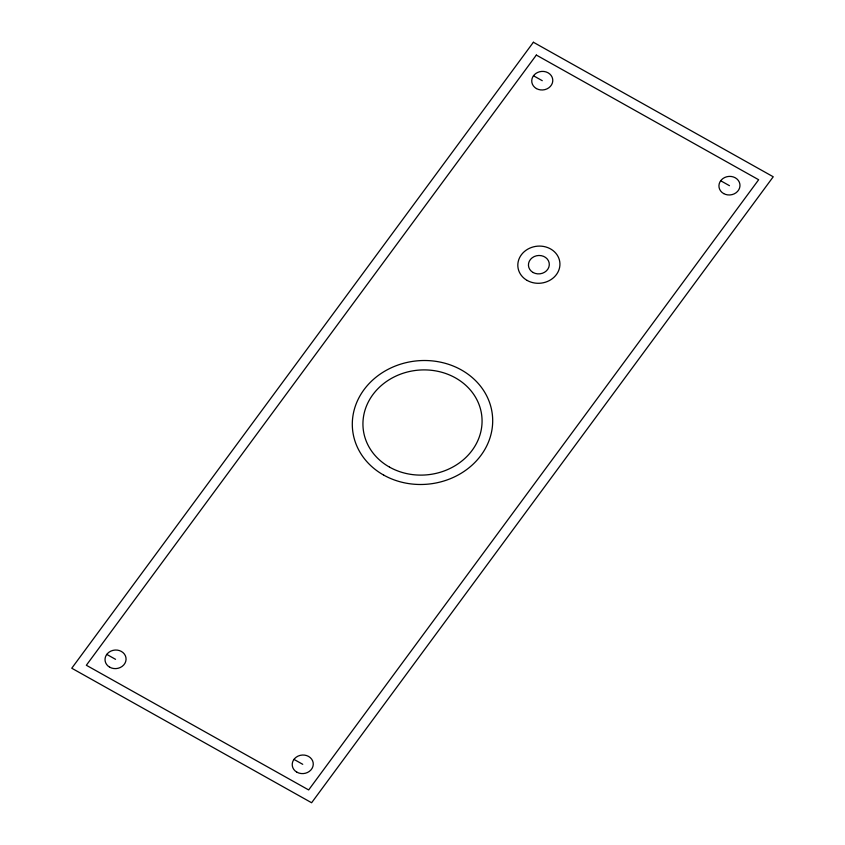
<?xml version="1.0" encoding="UTF-8"?>
<svg xmlns="http://www.w3.org/2000/svg" width="845" height="845" viewBox="0 0 845 845"><rect width="100%" height="100%" fill="white"/><g stroke="black" fill="none" stroke-linecap="round" stroke-linejoin="round"><path stroke-width="1.27" d="M533.48 75.765L542.258 80.687M720.69 180.756L729.457 185.678M106.766 654.4L115.543 659.322M293.975 759.391L302.742 764.313M533.385 42.25L71.762 668.226L311.615 802.75L773.238 176.774L533.385 42.25M536.343 55.062L86.348 665.258L308.657 789.938L758.652 179.742L536.343 55.062M383.704 475.101A70.293 61.886 -6.3 0 0 492.561 424.612A70.293 61.886 -6.3 0 0 391.235 367.786A70.293 61.886 -6.3 0 0 383.704 475.101M527.238 280.477A21.083 18.569 -6.3 0 0 559.897 265.319A21.083 18.569 -6.3 0 0 529.498 248.272A21.083 18.569 -6.3 0 0 527.238 280.477M389.577 467.148A59.657 52.527 -6.3 0 0 481.956 424.296A59.657 52.527 -6.3 0 0 395.967 376.067A59.657 52.527 -6.3 0 0 389.577 467.148M533.111 272.512A10.457 9.2 -6.3 0 0 549.292 265.003A10.457 9.2 -6.3 0 0 534.23 256.553A10.457 9.2 -6.3 0 0 533.111 272.512M723.637 193.568A10.541 9.284 -6.3 0 0 739.966 185.995A10.541 9.284 -6.3 0 0 724.767 177.471A10.541 9.284 -6.3 0 0 723.637 193.568M536.438 88.577A10.541 9.284 -6.3 0 0 552.767 81.004A10.541 9.284 -6.3 0 0 537.568 72.48A10.541 9.284 -6.3 0 0 536.438 88.577M109.723 667.212A10.541 9.284 -6.3 0 0 126.053 659.639A10.541 9.284 -6.3 0 0 110.853 651.115A10.541 9.284 -6.3 0 0 109.723 667.212M296.922 772.203A10.541 9.284 -6.3 0 0 313.252 764.63A10.541 9.284 -6.3 0 0 298.053 756.106A10.541 9.284 -6.3 0 0 296.922 772.203"/></g></svg>
